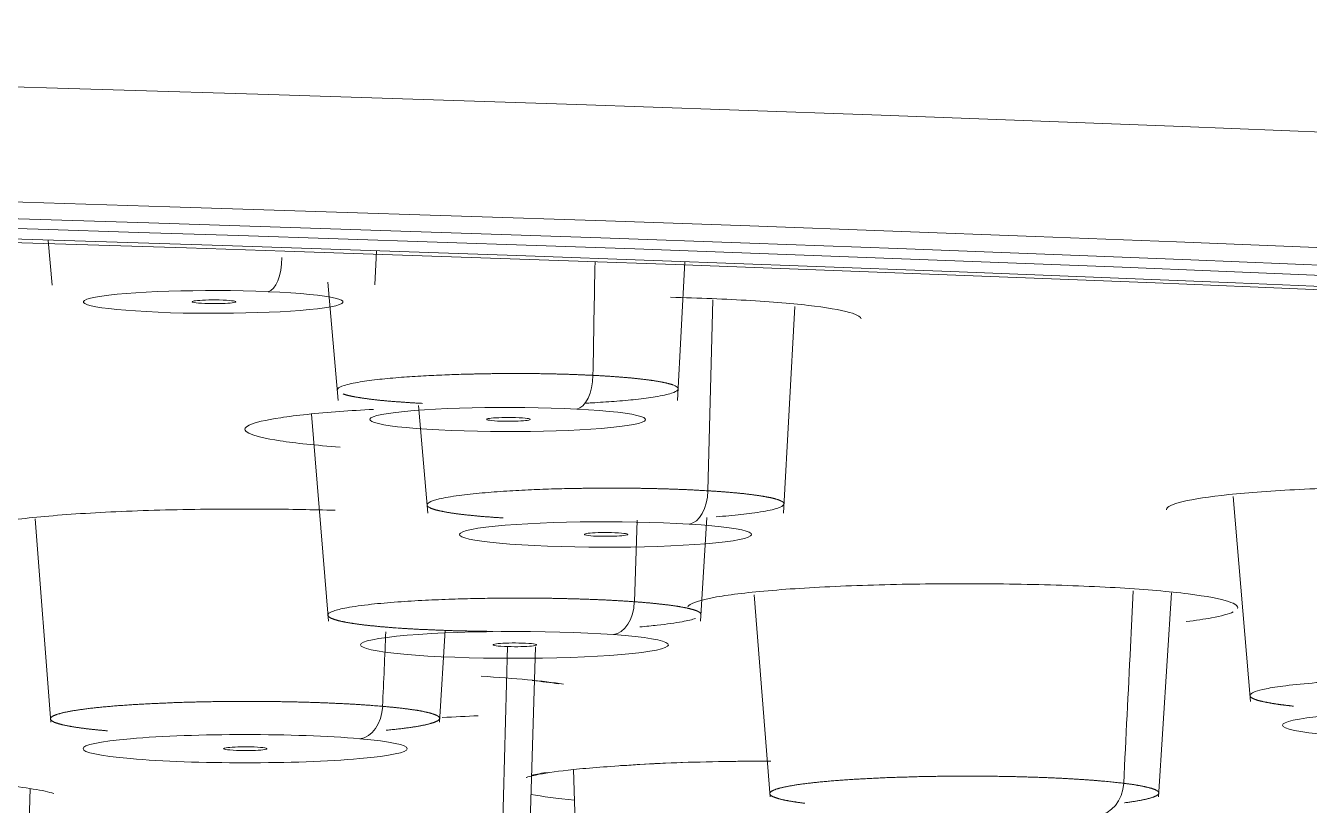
# Model space of a CAD drawing. Extents: x 19821 to 22981, y -91 to 2224.
# Drawn here: x 20730.21 to 20742.06, y 1306.59 to 1313.79 of the extents above; entities that cross this region are included whole.
import ezdxf

# ---------------------------------------------------------------- set-up
doc = ezdxf.new("R2010")
doc.units = 0
doc.header["$LTSCALE"] = 10
doc.header["$MEASUREMENT"] = 0
doc.layers.add('1', color=7, linetype='CONTINUOUS')

msp = doc.modelspace()

# ---------------------------------------------------------------- linework, layer by layer
at = {"layer": '1', "color": 7, "linetype": 'Continuous', "lineweight": 18}
for p, q in [((20730.417, 1311.804), (20730.454, 1311.392)), ((20733.432, 1311.393), (20733.449, 1311.706)), ((20736.226, 1310.327), (20736.294, 1311.606)), ((20732.999, 1311.419), (20733.095, 1310.327)), ((20737.204, 1309.287), (20737.31, 1311.193)), ((20733.836, 1310.281), (20733.921, 1309.287)), ((20732.848, 1310.201), (20733.004, 1308.291)), ((20741.355, 1309.44), (20741.514, 1307.549)), ((20730.298, 1309.234), (20730.441, 1307.359)), ((20736.439, 1308.291), (20736.496, 1309.248)), ((20736.935, 1308.532), (20737.08, 1306.669)), ((20740.666, 1306.669), (20740.785, 1308.55)), ((20734.028, 1307.359), (20734.083, 1308.207)), ((20734.851, 1305.897), (20734.916, 1308.052)), ((20735.266, 1306.92), (20735.322, 1305.077)), ((20730.187, 1304.636), (20730.251, 1306.745))]:
    msp.add_line(p, q, dxfattribs=at)
at = {"layer": '1', "color": 7, "linetype": 'Continuous', "lineweight": 13}
for p, q in [((20736.551, 1311.256), (20736.507, 1309.494)), ((20735.853, 1309.221), (20735.828, 1308.469)), ((20734.657, 1308.057), (20734.602, 1305.979))]:
    msp.add_line(p, q, dxfattribs=at)
for centre, major_axis, start_param, end_param in [((20690.341, 1302.937), (-124.486, 0), 3.139264, 4.704892), ((20732.993, 1307.6), (2.519, 0), 0.523599, 0.971472), ((20732.993, 1307.6), (2.519, 0), 5.147729, 5.29882), ((20737.181, 1306.78), (2.519, 0), 1.621062, 2.198869), ((20737.181, 1306.78), (2.519, 0), 2.592501, 2.721012), ((20737.181, 1306.78), (2.519, 0), 3.556921, 3.854538)]:
    msp.add_ellipse(centre, major_axis=major_axis, ratio=0.087156, start_param=start_param, end_param=end_param, dxfattribs=at)
at = {"layer": '1', "color": 7, "linetype": 'Continuous', "lineweight": 18}
for centre, major_axis, ratio, start_param, end_param in [((20690.341, 1301.967), (-123.486, 0), 0.087156, 3.213209, 4.704892), ((20690.341, 1301.967), (-121.8, 0), 0.087156, 1.570796, 4.70718), ((20690.341, 1301.967), (-120.85, 0), 0.087156, 1.570796, 4.712389), ((20690.341, 1302.016), (119.248, 0), 0.087156, 4.712389, 7.847018), ((20690.341, 1301.967), (119.464, 0), 0.087156, 4.712389, 7.853982), ((20732.448, 1311.63), (-0.012, -0.3), 0.420348, 0.09674, 1.640343), ((20731.942, 1311.237), (-1.2, 0), 0.087156, 4.277543, 7.41598), ((20731.939, 1311.236), (-1.2, 0), 0.087156, 1.136, 4.274339), ((20735.296, 1310.547), (-0.015, -0.3), 0.497685, 0.101022, 1.636178), ((20734.66, 1310.152), (-1.274, 0), 0.087155, 4.189805, 7.329261), ((20734.658, 1310.151), (-1.274, 0), 0.087156, 1.048125, 4.187757), ((20736.335, 1309.485), (-0.018, -0.299), 0.571188, 0.106613, 1.633273), ((20735.562, 1309.09), (-1.348, 0), 0.087156, 4.101567, 7.24265), ((20735.561, 1309.09), (-1.348, 0), 0.087156, 0.960256, 4.100775), ((20735.635, 1308.465), (-0.022, -0.299), 0.640256, 0.113825, 1.63195), ((20734.722, 1308.071), (-1.422, 0), 0.087156, 4.014793, 7.155127), ((20734.72, 1308.071), (-1.422, 0), 0.087155, 0.873322, 4.013412), ((20733.293, 1307.504), (-0.026, -0.299), 0.704397, 0.123159, 1.632697), ((20743.232, 1307.33), (-1.422, 0), 0.087156, 3.840405, 6.980447), ((20732.235, 1307.113), (-1.496, 0), 0.087155, 3.926961, 7.068539), ((20732.235, 1307.113), (-1.496, 0), 0.087156, 0.785426, 3.926889), ((20728.254, 1306.647), (2.294, 0), 0.087156, 0.261799, 0.714902), ((20740.099, 1306.797), (-0.037, -0.298), 0.816019, 0.151419, 1.660957)]:
    msp.add_ellipse(centre, major_axis=major_axis, ratio=ratio, start_param=start_param, end_param=end_param, dxfattribs=at)
at = {"layer": '1', "color": 7, "linetype": 'Continuous', "lineweight": 13}
for points in [[(20735.465, 1311.609), (20735.458, 1311.259), (20735.452, 1310.909), (20735.446, 1310.559)], [(20733.534, 1308.193), (20733.524, 1307.964), (20733.514, 1307.734), (20733.504, 1307.504)]]:
    msp.add_open_spline(points, degree=3, dxfattribs=at)
at = {"layer": '1', "color": 7, "linetype": 'Continuous', "lineweight": 18}
for points in [[(20732.032, 1311.254), (20731.983, 1311.255), (20731.896, 1311.256), (20731.787, 1311.25), (20731.737, 1311.241), (20731.755, 1311.23), (20731.818, 1311.224), (20731.862, 1311.222)], [(20731.862, 1311.222), (20731.911, 1311.221), (20731.998, 1311.22), (20732.108, 1311.226), (20732.158, 1311.235), (20732.14, 1311.246), (20732.076, 1311.252), (20732.032, 1311.254)], [(20736.162, 1311.28), (20736.426, 1311.273), (20736.67, 1311.264), (20736.902, 1311.249)], [(20734.766, 1310.168), (20734.719, 1310.17), (20734.633, 1310.171), (20734.518, 1310.166), (20734.459, 1310.157), (20734.466, 1310.146), (20734.524, 1310.14), (20734.565, 1310.137)], [(20734.565, 1310.137), (20734.613, 1310.136), (20734.698, 1310.134), (20734.813, 1310.139), (20734.872, 1310.148), (20734.865, 1310.16), (20734.808, 1310.165), (20734.766, 1310.168)], [(20735.682, 1309.105), (20735.637, 1309.107), (20735.553, 1309.11), (20735.434, 1309.105), (20735.366, 1309.097), (20735.361, 1309.085), (20735.413, 1309.079), (20735.452, 1309.076)], [(20735.452, 1309.076), (20735.497, 1309.074), (20735.581, 1309.072), (20735.7, 1309.076), (20735.768, 1309.085), (20735.773, 1309.096), (20735.721, 1309.102), (20735.682, 1309.105)], [(20734.854, 1308.085), (20734.811, 1308.087), (20734.73, 1308.09), (20734.607, 1308.087), (20734.531, 1308.079), (20734.515, 1308.068), (20734.561, 1308.061), (20734.596, 1308.058)], [(20734.596, 1308.058), (20734.639, 1308.056), (20734.72, 1308.053), (20734.844, 1308.056), (20734.92, 1308.064), (20734.935, 1308.075), (20734.89, 1308.082), (20734.854, 1308.085)], [(20734.886, 1307.742), (20734.976, 1307.733), (20735.057, 1307.723), (20735.13, 1307.712)], [(20732.378, 1307.125), (20732.338, 1307.128), (20732.261, 1307.132), (20732.135, 1307.129), (20732.051, 1307.122), (20732.024, 1307.111), (20732.063, 1307.104), (20732.095, 1307.101)], [(20732.095, 1307.101), (20732.136, 1307.098), (20732.213, 1307.094), (20732.339, 1307.097), (20732.423, 1307.104), (20732.45, 1307.115), (20732.411, 1307.122), (20732.378, 1307.125)]]:
    msp.add_open_spline(points, degree=3, dxfattribs=at)
for points, knots in [([(20736.902, 1311.249), (20737.141, 1311.235), (20737.528, 1311.2), (20737.857, 1311.139), (20737.919, 1311.097), (20737.921, 1311.08)], [0, 0, 0, 0, 0.367499, 0.734999, 1, 1, 1, 1]), ([(20733.087, 1310.423), (20733.087, 1310.427), (20733.091, 1310.441), (20733.14, 1310.467), (20733.275, 1310.497), (20733.464, 1310.522), (20733.666, 1310.541), (20733.871, 1310.554), (20734.066, 1310.563), (20734.206, 1310.568), (20734.292, 1310.57), (20734.332, 1310.571), (20734.373, 1310.572), (20734.413, 1310.573), (20734.453, 1310.574), (20734.494, 1310.574), (20734.534, 1310.575), (20734.575, 1310.575), (20734.615, 1310.576), (20734.655, 1310.576), (20734.696, 1310.576), (20734.736, 1310.576), (20734.776, 1310.576), (20734.816, 1310.576), (20734.855, 1310.575), (20734.895, 1310.575), (20734.934, 1310.575), (20734.973, 1310.574), (20735.012, 1310.573), (20735.05, 1310.573), (20735.088, 1310.572), (20735.126, 1310.571), (20735.163, 1310.57), (20735.2, 1310.569), (20735.237, 1310.568), (20735.273, 1310.566), (20735.308, 1310.565), (20735.344, 1310.564), (20735.378, 1310.562), (20735.413, 1310.56), (20735.435, 1310.559), (20735.446, 1310.559)], [0, 0, 0, 0, 0.036221, 0.136953, 0.252404, 0.345923, 0.430036, 0.504747, 0.570058, 0.62597, 0.638427, 0.650857, 0.663261, 0.675639, 0.687991, 0.700316, 0.712616, 0.724889, 0.737136, 0.749357, 0.761552, 0.77372, 0.785863, 0.79798, 0.81007, 0.822135, 0.834174, 0.846187, 0.858173, 0.870134, 0.882069, 0.893978, 0.905862, 0.917719, 0.929551, 0.941357, 0.953137, 0.964891, 0.97662, 0.988323, 1, 1, 1, 1]), ([(20735.446, 1310.559), (20735.452, 1310.558), (20735.464, 1310.558), (20735.482, 1310.557), (20735.499, 1310.556), (20735.517, 1310.555), (20735.534, 1310.554), (20735.551, 1310.553), (20735.568, 1310.552), (20735.585, 1310.551), (20735.602, 1310.55), (20735.618, 1310.549), (20735.635, 1310.548), (20735.651, 1310.546), (20735.667, 1310.545), (20735.683, 1310.544), (20735.699, 1310.543), (20735.715, 1310.542), (20735.73, 1310.54), (20735.745, 1310.539), (20735.761, 1310.538), (20735.776, 1310.536), (20735.79, 1310.535), (20735.805, 1310.534), (20735.819, 1310.532), (20735.833, 1310.531), (20735.847, 1310.529), (20735.861, 1310.528), (20735.875, 1310.527), (20735.888, 1310.525), (20735.901, 1310.524), (20735.914, 1310.522), (20735.927, 1310.52), (20735.94, 1310.519), (20735.952, 1310.517), (20735.964, 1310.516), (20735.976, 1310.514), (20735.987, 1310.512), (20735.999, 1310.511), (20736.01, 1310.509), (20736.021, 1310.507), (20736.032, 1310.506), (20736.042, 1310.504), (20736.052, 1310.502), (20736.062, 1310.5), (20736.072, 1310.499), (20736.081, 1310.497), (20736.09, 1310.495), (20736.099, 1310.493), (20736.108, 1310.491), (20736.116, 1310.49), (20736.124, 1310.488), (20736.132, 1310.486), (20736.14, 1310.484), (20736.147, 1310.482), (20736.154, 1310.48), (20736.16, 1310.478), (20736.167, 1310.476), (20736.173, 1310.474), (20736.198, 1310.466), (20736.231, 1310.45), (20736.237, 1310.423), (20736.179, 1310.392), (20736.044, 1310.362), (20735.855, 1310.337), (20735.653, 1310.319), (20735.489, 1310.308), (20735.398, 1310.303), (20735.379, 1310.302)], [0, 0, 0, 0, 0.006126, 0.012258, 0.018398, 0.024544, 0.030698, 0.036858, 0.043026, 0.0492, 0.055382, 0.061571, 0.067766, 0.073969, 0.080179, 0.086396, 0.092619, 0.09885, 0.105088, 0.111333, 0.117585, 0.123844, 0.13011, 0.136383, 0.142664, 0.148951, 0.155245, 0.161547, 0.167855, 0.174171, 0.180493, 0.186823, 0.19316, 0.199504, 0.205855, 0.212213, 0.218578, 0.22495, 0.23133, 0.237716, 0.24411, 0.25051, 0.256918, 0.263333, 0.269755, 0.276184, 0.282621, 0.289064, 0.295515, 0.301972, 0.308437, 0.314909, 0.321388, 0.327875, 0.334368, 0.340869, 0.347377, 0.353892, 0.360414, 0.366943, 0.436941, 0.521318, 0.62007, 0.733191, 0.825008, 0.907581, 0.980891, 1, 1, 1, 1]), ([(20733.873, 1310.3), (20733.867, 1310.301), (20733.855, 1310.301), (20733.838, 1310.302), (20733.82, 1310.303), (20733.803, 1310.304), (20733.785, 1310.305), (20733.768, 1310.306), (20733.751, 1310.307), (20733.734, 1310.308), (20733.718, 1310.309), (20733.701, 1310.311), (20733.685, 1310.312), (20733.668, 1310.313), (20733.652, 1310.314), (20733.636, 1310.315), (20733.62, 1310.316), (20733.605, 1310.318), (20733.589, 1310.319), (20733.574, 1310.32), (20733.559, 1310.321), (20733.544, 1310.323), (20733.529, 1310.324), (20733.514, 1310.326), (20733.5, 1310.327), (20733.486, 1310.328), (20733.472, 1310.33), (20733.458, 1310.331), (20733.445, 1310.333), (20733.431, 1310.334), (20733.418, 1310.336), (20733.405, 1310.337), (20733.392, 1310.339), (20733.38, 1310.34), (20733.367, 1310.342), (20733.355, 1310.344), (20733.343, 1310.345), (20733.332, 1310.347), (20733.32, 1310.348), (20733.309, 1310.35), (20733.298, 1310.352), (20733.288, 1310.354), (20733.277, 1310.355), (20733.267, 1310.357), (20733.257, 1310.359), (20733.247, 1310.361), (20733.238, 1310.362), (20733.229, 1310.364), (20733.22, 1310.366), (20733.211, 1310.368), (20733.203, 1310.37), (20733.195, 1310.371), (20733.187, 1310.373), (20733.18, 1310.375), (20733.172, 1310.377), (20733.165, 1310.379), (20733.159, 1310.381), (20733.152, 1310.383), (20733.146, 1310.385), (20733.142, 1310.386), (20733.14, 1310.387), (20733.14, 1310.387)], [0, 0, 0, 0, 0.01667, 0.03336, 0.05007, 0.0668, 0.08355, 0.100321, 0.117111, 0.133921, 0.150752, 0.167603, 0.184473, 0.201364, 0.218275, 0.235206, 0.252157, 0.269128, 0.286119, 0.30313, 0.320161, 0.337212, 0.354283, 0.371374, 0.388485, 0.405617, 0.422768, 0.439939, 0.45713, 0.474342, 0.491573, 0.508824, 0.526096, 0.543387, 0.560698, 0.578029, 0.59538, 0.612752, 0.630143, 0.647554, 0.664985, 0.682436, 0.699907, 0.717397, 0.734908, 0.752439, 0.76999, 0.78756, 0.805151, 0.822761, 0.840391, 0.858042, 0.875712, 0.893402, 0.911112, 0.928842, 0.946591, 0.964361, 0.98215, 0.99996, 1, 1, 1, 1]), ([(20733.113, 1309.897), (20732.883, 1309.913), (20732.52, 1309.952), (20732.217, 1310.024), (20732.225, 1310.101), (20732.519, 1310.17), (20732.976, 1310.218), (20733.311, 1310.239), (20733.42, 1310.245)], [0, 0, 0, 0, 0.183617, 0.367234, 0.55085, 0.734467, 0.918084, 1, 1, 1, 1]), ([(20740.739, 1309.318), (20740.739, 1309.319), (20740.738, 1309.345), (20740.847, 1309.396), (20741.275, 1309.46), (20741.944, 1309.51), (20742.755, 1309.535), (20743.632, 1309.536), (20744.193, 1309.518), (20744.448, 1309.505), (20744.456, 1309.505)], [0, 0, 0, 0, 0.00633, 0.171084, 0.335838, 0.500592, 0.665346, 0.8301, 0.994854, 1, 1, 1, 1]), ([(20734.617, 1309.243), (20734.611, 1309.243), (20734.6, 1309.244), (20734.583, 1309.245), (20734.566, 1309.246), (20734.549, 1309.247), (20734.532, 1309.248), (20734.516, 1309.249), (20734.499, 1309.251), (20734.483, 1309.252), (20734.467, 1309.253), (20734.451, 1309.254), (20734.435, 1309.256), (20734.42, 1309.257), (20734.404, 1309.258), (20734.389, 1309.26), (20734.374, 1309.261), (20734.359, 1309.262), (20734.344, 1309.264), (20734.329, 1309.265), (20734.315, 1309.267), (20734.301, 1309.268), (20734.287, 1309.27), (20734.273, 1309.271), (20734.259, 1309.273), (20734.246, 1309.274), (20734.233, 1309.276), (20734.22, 1309.277), (20734.207, 1309.279), (20734.195, 1309.281), (20734.182, 1309.282), (20734.17, 1309.284), (20734.158, 1309.286), (20734.147, 1309.287), (20734.135, 1309.289), (20734.124, 1309.291), (20734.113, 1309.293), (20734.103, 1309.294), (20734.092, 1309.296), (20734.082, 1309.298), (20734.072, 1309.3), (20734.063, 1309.302), (20734.054, 1309.304), (20734.045, 1309.306), (20734.036, 1309.307), (20734.027, 1309.309), (20734.019, 1309.311), (20734.011, 1309.313), (20734.004, 1309.315), (20733.996, 1309.317), (20733.989, 1309.319), (20733.982, 1309.321), (20733.976, 1309.323), (20733.97, 1309.325), (20733.964, 1309.327), (20733.959, 1309.329), (20733.953, 1309.331), (20733.948, 1309.333), (20733.944, 1309.336), (20733.926, 1309.344), (20733.907, 1309.361), (20733.927, 1309.388), (20734.018, 1309.42), (20734.187, 1309.449), (20734.409, 1309.473), (20734.638, 1309.491), (20734.865, 1309.503), (20735.077, 1309.511), (20735.227, 1309.514), (20735.319, 1309.516), (20735.363, 1309.516), (20735.406, 1309.517), (20735.449, 1309.517), (20735.493, 1309.518), (20735.536, 1309.518), (20735.579, 1309.518), (20735.622, 1309.518), (20735.664, 1309.518), (20735.707, 1309.518), (20735.749, 1309.518), (20735.791, 1309.517), (20735.833, 1309.517), (20735.874, 1309.516), (20735.915, 1309.516), (20735.956, 1309.515), (20735.996, 1309.514), (20736.036, 1309.513), (20736.075, 1309.512), (20736.114, 1309.511), (20736.153, 1309.51), (20736.191, 1309.508), (20736.228, 1309.507), (20736.265, 1309.506), (20736.301, 1309.504), (20736.337, 1309.503), (20736.372, 1309.501), (20736.407, 1309.499), (20736.441, 1309.497), (20736.474, 1309.495), (20736.496, 1309.494), (20736.507, 1309.494)], [0, 0, 0, 0, 0.004078, 0.008164, 0.012259, 0.016362, 0.020473, 0.024592, 0.02872, 0.032856, 0.037, 0.041152, 0.045313, 0.049482, 0.053659, 0.057845, 0.062039, 0.066241, 0.070451, 0.07467, 0.078897, 0.083132, 0.087375, 0.091627, 0.095887, 0.100155, 0.104432, 0.108716, 0.113009, 0.117311, 0.12162, 0.125938, 0.130264, 0.134598, 0.138941, 0.143292, 0.147651, 0.152018, 0.156393, 0.160777, 0.165169, 0.16957, 0.173978, 0.178395, 0.18282, 0.187253, 0.191695, 0.196145, 0.200603, 0.205069, 0.209543, 0.214026, 0.218517, 0.223016, 0.227523, 0.232039, 0.236563, 0.241095, 0.245635, 0.250184, 0.297654, 0.355114, 0.422544, 0.499915, 0.562606, 0.61894, 0.668919, 0.712542, 0.749809, 0.758306, 0.766775, 0.775216, 0.783628, 0.792011, 0.800366, 0.808692, 0.81699, 0.82526, 0.833501, 0.841713, 0.849897, 0.858053, 0.86618, 0.874278, 0.882349, 0.890391, 0.898404, 0.906389, 0.914346, 0.922274, 0.930174, 0.938046, 0.945889, 0.953704, 0.961491, 0.969249, 0.976979, 0.984681, 0.992355, 1, 1, 1, 1]), ([(20736.507, 1309.494), (20736.513, 1309.493), (20736.524, 1309.492), (20736.541, 1309.491), (20736.558, 1309.49), (20736.575, 1309.489), (20736.592, 1309.488), (20736.608, 1309.487), (20736.625, 1309.486), (20736.641, 1309.484), (20736.657, 1309.483), (20736.673, 1309.482), (20736.689, 1309.481), (20736.704, 1309.479), (20736.72, 1309.478), (20736.735, 1309.477), (20736.75, 1309.475), (20736.765, 1309.474), (20736.78, 1309.472), (20736.795, 1309.471), (20736.809, 1309.469), (20736.823, 1309.468), (20736.837, 1309.467), (20736.851, 1309.465), (20736.865, 1309.463), (20736.878, 1309.462), (20736.891, 1309.46), (20736.904, 1309.459), (20736.917, 1309.457), (20736.93, 1309.455), (20736.942, 1309.454), (20736.954, 1309.452), (20736.966, 1309.45), (20736.977, 1309.449), (20736.989, 1309.447), (20737, 1309.445), (20737.011, 1309.443), (20737.021, 1309.442), (20737.032, 1309.44), (20737.042, 1309.438), (20737.051, 1309.436), (20737.061, 1309.434), (20737.07, 1309.432), (20737.079, 1309.431), (20737.088, 1309.429), (20737.097, 1309.427), (20737.105, 1309.425), (20737.113, 1309.423), (20737.12, 1309.421), (20737.128, 1309.419), (20737.135, 1309.417), (20737.141, 1309.415), (20737.148, 1309.413), (20737.154, 1309.411), (20737.16, 1309.409), (20737.165, 1309.407), (20737.17, 1309.405), (20737.175, 1309.403), (20737.18, 1309.401), (20737.197, 1309.392), (20737.216, 1309.375), (20737.197, 1309.348), (20737.106, 1309.317), (20736.936, 1309.287), (20736.744, 1309.266), (20736.623, 1309.256), (20736.582, 1309.253)], [0, 0, 0, 0, 0.006893, 0.013799, 0.020719, 0.027653, 0.0346, 0.04156, 0.048534, 0.055521, 0.062522, 0.069536, 0.076564, 0.083605, 0.09066, 0.097728, 0.10481, 0.111905, 0.119014, 0.126136, 0.133272, 0.140421, 0.147584, 0.15476, 0.16195, 0.169153, 0.17637, 0.183601, 0.190845, 0.198102, 0.205373, 0.212657, 0.219955, 0.227267, 0.234592, 0.241931, 0.249283, 0.256649, 0.264028, 0.271421, 0.278827, 0.286247, 0.293681, 0.301128, 0.308589, 0.316063, 0.323551, 0.331052, 0.338567, 0.346096, 0.353638, 0.361194, 0.368763, 0.376346, 0.383943, 0.391553, 0.399177, 0.406814, 0.414465, 0.42213, 0.502394, 0.599382, 0.713084, 0.843491, 0.949332, 1, 1, 1, 1]), ([(20729.686, 1309.093), (20729.674, 1309.117), (20729.738, 1309.166), (20730.098, 1309.233), (20730.733, 1309.289), (20731.539, 1309.322), (20732.356, 1309.328), (20732.863, 1309.319), (20733.066, 1309.313)], [0, 0, 0, 0, 0.159476, 0.337329, 0.515183, 0.693036, 0.87089, 1, 1, 1, 1]), ([(20736.321, 1308.422), (20736.323, 1308.426), (20736.344, 1308.456), (20736.519, 1308.511), (20737.024, 1308.574), (20737.76, 1308.619), (20738.619, 1308.639), (20739.52, 1308.633), (20740.344, 1308.6), (20740.761, 1308.564), (20740.938, 1308.542)], [0, 0, 0, 0, 0.022508, 0.16215, 0.301791, 0.441433, 0.581075, 0.720717, 0.860358, 1, 1, 1, 1]), ([(20733.615, 1308.229), (20733.61, 1308.229), (20733.6, 1308.23), (20733.585, 1308.231), (20733.571, 1308.232), (20733.556, 1308.233), (20733.542, 1308.235), (20733.528, 1308.236), (20733.514, 1308.237), (20733.5, 1308.238), (20733.486, 1308.239), (20733.472, 1308.241), (20733.459, 1308.242), (20733.445, 1308.243), (20733.432, 1308.245), (20733.419, 1308.246), (20733.406, 1308.247), (20733.393, 1308.248), (20733.381, 1308.25), (20733.368, 1308.251), (20733.356, 1308.253), (20733.344, 1308.254), (20733.332, 1308.255), (20733.32, 1308.257), (20733.309, 1308.258), (20733.297, 1308.26), (20733.286, 1308.261), (20733.275, 1308.263), (20733.264, 1308.264), (20733.253, 1308.266), (20733.243, 1308.267), (20733.232, 1308.269), (20733.222, 1308.27), (20733.212, 1308.272), (20733.202, 1308.274), (20733.193, 1308.275), (20733.184, 1308.277), (20733.174, 1308.278), (20733.166, 1308.28), (20733.157, 1308.282), (20733.148, 1308.283), (20733.14, 1308.285), (20733.132, 1308.287), (20733.124, 1308.288), (20733.116, 1308.29), (20733.109, 1308.292), (20733.102, 1308.294), (20733.095, 1308.295), (20733.088, 1308.297), (20733.082, 1308.299), (20733.075, 1308.301), (20733.069, 1308.303), (20733.063, 1308.304), (20733.058, 1308.306), (20733.053, 1308.308), (20733.047, 1308.31), (20733.043, 1308.312), (20733.038, 1308.313), (20733.034, 1308.315), (20733.03, 1308.317), (20733.026, 1308.319), (20733.022, 1308.321), (20733.019, 1308.323), (20733.016, 1308.325), (20733.013, 1308.327), (20733.011, 1308.329), (20733.008, 1308.33), (20732.999, 1308.339), (20732.996, 1308.357), (20733.044, 1308.385), (20733.17, 1308.416), (20733.375, 1308.445), (20733.63, 1308.467), (20733.885, 1308.483), (20734.133, 1308.493), (20734.36, 1308.499), (20734.52, 1308.502), (20734.617, 1308.503), (20734.663, 1308.503), (20734.708, 1308.503), (20734.754, 1308.503), (20734.799, 1308.503), (20734.844, 1308.503), (20734.889, 1308.503), (20734.934, 1308.502), (20734.978, 1308.502), (20735.022, 1308.501), (20735.066, 1308.501), (20735.109, 1308.5), (20735.152, 1308.499), (20735.194, 1308.498), (20735.236, 1308.497), (20735.278, 1308.496), (20735.319, 1308.495), (20735.359, 1308.493), (20735.399, 1308.492), (20735.438, 1308.491), (20735.477, 1308.489), (20735.515, 1308.487), (20735.553, 1308.486), (20735.589, 1308.484), (20735.626, 1308.482), (20735.661, 1308.48), (20735.696, 1308.478), (20735.73, 1308.476), (20735.763, 1308.474), (20735.796, 1308.472), (20735.817, 1308.47), (20735.828, 1308.469)], [0, 0, 0, 0, 0.003593, 0.007192, 0.010798, 0.014409, 0.018027, 0.021651, 0.02528, 0.028916, 0.032558, 0.036206, 0.03986, 0.04352, 0.047186, 0.050858, 0.054537, 0.058221, 0.061912, 0.065608, 0.069311, 0.07302, 0.076735, 0.080455, 0.084182, 0.087915, 0.091655, 0.0954, 0.099151, 0.102908, 0.106672, 0.110441, 0.114217, 0.117999, 0.121786, 0.12558, 0.12938, 0.133186, 0.136998, 0.140816, 0.14464, 0.14847, 0.152306, 0.156149, 0.159997, 0.163852, 0.167712, 0.171579, 0.175451, 0.17933, 0.183215, 0.187106, 0.191002, 0.194905, 0.198814, 0.20273, 0.206651, 0.210578, 0.214511, 0.21845, 0.222396, 0.226347, 0.230305, 0.234268, 0.238238, 0.242214, 0.246195, 0.250183, 0.297846, 0.35537, 0.422737, 0.499923, 0.562726, 0.619119, 0.669101, 0.712669, 0.749821, 0.758333, 0.766816, 0.775269, 0.783692, 0.792086, 0.80045, 0.808785, 0.817091, 0.825367, 0.833614, 0.841831, 0.850019, 0.858177, 0.866306, 0.874405, 0.882475, 0.890516, 0.898527, 0.906509, 0.914461, 0.922384, 0.930278, 0.938142, 0.945977, 0.953783, 0.961559, 0.969306, 0.977023, 0.984712, 0.99237, 1, 1, 1, 1]), ([(20735.828, 1308.469), (20735.833, 1308.469), (20735.843, 1308.468), (20735.857, 1308.467), (20735.872, 1308.466), (20735.886, 1308.465), (20735.9, 1308.464), (20735.915, 1308.462), (20735.929, 1308.461), (20735.943, 1308.46), (20735.956, 1308.459), (20735.97, 1308.458), (20735.983, 1308.456), (20735.997, 1308.455), (20736.01, 1308.454), (20736.023, 1308.452), (20736.036, 1308.451), (20736.049, 1308.45), (20736.061, 1308.448), (20736.074, 1308.447), (20736.086, 1308.446), (20736.098, 1308.444), (20736.11, 1308.443), (20736.122, 1308.441), (20736.133, 1308.44), (20736.145, 1308.439), (20736.156, 1308.437), (20736.167, 1308.436), (20736.178, 1308.434), (20736.189, 1308.433), (20736.199, 1308.431), (20736.21, 1308.429), (20736.22, 1308.428), (20736.23, 1308.426), (20736.239, 1308.425), (20736.249, 1308.423), (20736.258, 1308.421), (20736.267, 1308.42), (20736.276, 1308.418), (20736.285, 1308.417), (20736.294, 1308.415), (20736.302, 1308.413), (20736.31, 1308.412), (20736.318, 1308.41), (20736.326, 1308.408), (20736.333, 1308.406), (20736.34, 1308.405), (20736.347, 1308.403), (20736.354, 1308.401), (20736.361, 1308.399), (20736.367, 1308.398), (20736.373, 1308.396), (20736.379, 1308.394), (20736.384, 1308.392), (20736.39, 1308.39), (20736.395, 1308.388), (20736.4, 1308.387), (20736.404, 1308.385), (20736.409, 1308.383), (20736.413, 1308.381), (20736.417, 1308.379), (20736.42, 1308.377), (20736.423, 1308.375), (20736.427, 1308.374), (20736.429, 1308.372), (20736.432, 1308.37), (20736.434, 1308.368), (20736.44, 1308.362), (20736.443, 1308.356), (20736.443, 1308.352)], [0, 0, 0, 0, 0.012819, 0.02566, 0.038525, 0.051413, 0.064324, 0.077258, 0.090215, 0.103194, 0.116197, 0.129223, 0.142272, 0.155344, 0.168439, 0.181558, 0.194699, 0.207863, 0.22105, 0.234261, 0.247494, 0.26075, 0.27403, 0.287332, 0.300658, 0.314007, 0.327379, 0.340773, 0.354191, 0.367632, 0.381096, 0.394583, 0.408094, 0.421627, 0.435183, 0.448763, 0.462365, 0.475991, 0.48964, 0.503312, 0.517007, 0.530725, 0.544466, 0.55823, 0.572018, 0.585828, 0.599662, 0.613519, 0.627398, 0.641301, 0.655228, 0.669177, 0.683149, 0.697145, 0.711163, 0.725205, 0.73927, 0.753358, 0.767469, 0.781604, 0.795761, 0.809942, 0.824146, 0.838373, 0.852623, 0.866896, 0.881193, 0.895512, 1, 1, 1, 1]), ([(20740.938, 1308.542), (20741.115, 1308.52), (20741.342, 1308.476), (20741.405, 1308.428), (20741.394, 1308.406)], [0, 0, 0, 0, 0.537988, 1, 1, 1, 1]), ([(20741.356, 1308.375), (20741.316, 1308.356), (20741.199, 1308.325), (20741.011, 1308.297), (20740.922, 1308.286)], [0, 0, 0, 0, 0.588493, 1, 1, 1, 1]), ([(20734.521, 1308.196), (20734.517, 1308.196), (20734.498, 1308.196), (20734.465, 1308.196), (20734.421, 1308.197), (20734.378, 1308.197), (20734.335, 1308.198), (20734.292, 1308.199), (20734.249, 1308.2), (20734.207, 1308.201), (20734.166, 1308.202), (20734.125, 1308.203), (20734.085, 1308.205), (20734.045, 1308.206), (20734.005, 1308.208), (20733.966, 1308.209), (20733.928, 1308.211), (20733.891, 1308.213), (20733.854, 1308.214), (20733.818, 1308.216), (20733.782, 1308.218), (20733.747, 1308.22), (20733.713, 1308.222), (20733.679, 1308.224), (20733.647, 1308.227), (20733.625, 1308.228), (20733.615, 1308.229)], [0, 0, 0, 0, 0.011236, 0.055848, 0.100312, 0.144629, 0.188799, 0.232821, 0.276696, 0.320424, 0.364004, 0.407437, 0.450722, 0.49386, 0.53685, 0.579693, 0.622388, 0.664936, 0.707335, 0.749588, 0.791692, 0.833649, 0.875459, 0.91712, 0.958634, 1, 1, 1, 1]), ([(20736.392, 1308.315), (20736.363, 1308.305), (20736.273, 1308.283), (20736.087, 1308.256), (20735.936, 1308.242), (20735.879, 1308.237)], [0, 0, 0, 0, 0.359009, 0.771303, 1, 1, 1, 1]), ([(20741.912, 1307.506), (20741.908, 1307.506), (20741.9, 1307.507), (20741.888, 1307.508), (20741.876, 1307.51), (20741.864, 1307.511), (20741.852, 1307.512), (20741.84, 1307.514), (20741.829, 1307.515), (20741.818, 1307.517), (20741.806, 1307.518), (20741.795, 1307.519), (20741.785, 1307.521), (20741.774, 1307.522), (20741.764, 1307.524), (20741.753, 1307.525), (20741.743, 1307.527), (20741.733, 1307.528), (20741.724, 1307.53), (20741.714, 1307.531), (20741.705, 1307.533), (20741.695, 1307.535), (20741.687, 1307.536), (20741.678, 1307.538), (20741.669, 1307.539), (20741.661, 1307.541), (20741.653, 1307.543), (20741.645, 1307.544), (20741.637, 1307.546), (20741.629, 1307.547), (20741.622, 1307.549), (20741.615, 1307.551), (20741.608, 1307.553), (20741.601, 1307.554), (20741.595, 1307.556), (20741.589, 1307.558), (20741.583, 1307.559), (20741.577, 1307.561), (20741.571, 1307.563), (20741.566, 1307.565), (20741.561, 1307.566), (20741.556, 1307.568), (20741.551, 1307.57), (20741.547, 1307.572), (20741.543, 1307.574), (20741.539, 1307.575), (20741.535, 1307.577), (20741.532, 1307.579), (20741.528, 1307.581), (20741.525, 1307.583), (20741.523, 1307.585), (20741.52, 1307.586), (20741.518, 1307.588), (20741.516, 1307.59), (20741.514, 1307.592), (20741.513, 1307.594), (20741.512, 1307.596), (20741.511, 1307.598), (20741.51, 1307.6), (20741.51, 1307.602), (20741.51, 1307.603), (20741.51, 1307.605), (20741.51, 1307.607), (20741.511, 1307.609), (20741.512, 1307.611), (20741.513, 1307.613), (20741.515, 1307.615), (20741.523, 1307.624), (20741.555, 1307.641), (20741.655, 1307.668), (20741.838, 1307.696), (20742.096, 1307.722), (20742.39, 1307.74), (20742.671, 1307.752), (20742.934, 1307.758), (20743.169, 1307.761), (20743.33, 1307.761), (20743.427, 1307.76), (20743.473, 1307.76), (20743.518, 1307.759), (20743.562, 1307.759), (20743.607, 1307.758), (20743.651, 1307.757), (20743.694, 1307.756), (20743.737, 1307.755), (20743.78, 1307.754), (20743.822, 1307.753), (20743.864, 1307.752), (20743.905, 1307.75), (20743.945, 1307.749), (20743.985, 1307.747), (20744.024, 1307.745), (20744.062, 1307.744), (20744.1, 1307.742), (20744.137, 1307.74), (20744.174, 1307.738), (20744.209, 1307.736), (20744.244, 1307.734), (20744.278, 1307.732), (20744.312, 1307.729), (20744.344, 1307.727), (20744.376, 1307.725), (20744.407, 1307.722), (20744.438, 1307.72), (20744.467, 1307.717), (20744.496, 1307.714), (20744.523, 1307.712), (20744.541, 1307.71), (20744.55, 1307.709)], [0, 0, 0, 0, 0.003593, 0.007193, 0.010798, 0.014409, 0.018027, 0.021651, 0.02528, 0.028916, 0.032558, 0.036206, 0.03986, 0.04352, 0.047186, 0.050858, 0.054537, 0.058221, 0.061912, 0.065608, 0.069311, 0.07302, 0.076735, 0.080455, 0.084182, 0.087915, 0.091655, 0.0954, 0.099151, 0.102908, 0.106672, 0.110441, 0.114217, 0.117999, 0.121786, 0.12558, 0.12938, 0.133186, 0.136998, 0.140816, 0.14464, 0.14847, 0.152306, 0.156149, 0.159997, 0.163852, 0.167712, 0.171579, 0.175451, 0.17933, 0.183215, 0.187106, 0.191002, 0.194905, 0.198814, 0.20273, 0.206651, 0.210578, 0.214511, 0.21845, 0.222396, 0.226347, 0.230305, 0.234268, 0.238238, 0.242214, 0.246195, 0.250183, 0.297846, 0.35537, 0.422737, 0.499923, 0.562726, 0.619119, 0.669101, 0.712669, 0.749821, 0.758333, 0.766816, 0.775269, 0.783692, 0.792086, 0.80045, 0.808785, 0.817091, 0.825367, 0.833614, 0.841831, 0.850019, 0.858177, 0.866306, 0.874405, 0.882475, 0.890516, 0.898527, 0.906509, 0.914461, 0.922384, 0.930278, 0.938142, 0.945977, 0.953783, 0.961559, 0.969306, 0.977023, 0.984712, 0.99237, 1, 1, 1, 1]), ([(20730.965, 1307.277), (20730.96, 1307.278), (20730.95, 1307.279), (20730.935, 1307.28), (20730.92, 1307.282), (20730.905, 1307.283), (20730.89, 1307.284), (20730.876, 1307.286), (20730.861, 1307.287), (20730.847, 1307.289), (20730.832, 1307.29), (20730.818, 1307.292), (20730.804, 1307.293), (20730.79, 1307.295), (20730.776, 1307.297), (20730.763, 1307.298), (20730.749, 1307.3), (20730.736, 1307.302), (20730.723, 1307.304), (20730.71, 1307.305), (20730.697, 1307.307), (20730.685, 1307.309), (20730.672, 1307.311), (20730.66, 1307.313), (20730.648, 1307.315), (20730.636, 1307.317), (20730.625, 1307.319), (20730.614, 1307.321), (20730.603, 1307.323), (20730.592, 1307.325), (20730.582, 1307.327), (20730.572, 1307.329), (20730.562, 1307.331), (20730.552, 1307.333), (20730.543, 1307.336), (20730.534, 1307.338), (20730.526, 1307.34), (20730.518, 1307.342), (20730.51, 1307.345), (20730.502, 1307.347), (20730.495, 1307.349), (20730.489, 1307.352), (20730.482, 1307.354), (20730.476, 1307.356), (20730.471, 1307.359), (20730.466, 1307.361), (20730.461, 1307.364), (20730.457, 1307.366), (20730.453, 1307.369), (20730.449, 1307.372), (20730.446, 1307.374), (20730.444, 1307.377), (20730.442, 1307.379), (20730.441, 1307.382), (20730.44, 1307.385), (20730.439, 1307.387), (20730.439, 1307.39), (20730.44, 1307.393), (20730.441, 1307.395), (20730.442, 1307.398), (20730.445, 1307.401), (20730.447, 1307.404), (20730.451, 1307.406), (20730.454, 1307.409), (20730.459, 1307.412), (20730.464, 1307.415), (20730.469, 1307.418), (20730.476, 1307.42), (20730.482, 1307.423), (20730.49, 1307.426), (20730.498, 1307.429), (20730.507, 1307.432), (20730.516, 1307.435), (20730.526, 1307.437), (20730.536, 1307.44), (20730.548, 1307.443), (20730.559, 1307.446), (20730.572, 1307.449), (20730.585, 1307.451), (20730.599, 1307.454), (20730.614, 1307.457), (20730.629, 1307.46), (20730.645, 1307.463), (20730.661, 1307.465), (20730.679, 1307.468), (20730.696, 1307.471), (20730.715, 1307.473), (20730.734, 1307.476), (20730.754, 1307.479), (20730.775, 1307.481), (20730.796, 1307.484), (20730.818, 1307.487), (20730.841, 1307.489), (20730.865, 1307.492), (20730.889, 1307.494), (20730.913, 1307.497), (20730.939, 1307.499), (20730.973, 1307.502), (20731.015, 1307.506), (20731.067, 1307.51), (20731.12, 1307.514), (20731.175, 1307.518), (20731.23, 1307.521), (20731.287, 1307.524), (20731.344, 1307.527), (20731.402, 1307.53), (20731.46, 1307.533), (20731.519, 1307.535), (20731.578, 1307.538), (20731.638, 1307.54), (20731.698, 1307.542), (20731.758, 1307.543), (20731.817, 1307.545), (20731.877, 1307.546), (20731.937, 1307.547), (20731.996, 1307.548), (20732.055, 1307.548), (20732.114, 1307.549), (20732.172, 1307.549), (20732.23, 1307.549), (20732.287, 1307.549), (20732.343, 1307.549), (20732.399, 1307.549), (20732.454, 1307.548), (20732.508, 1307.548), (20732.562, 1307.547), (20732.614, 1307.546), (20732.666, 1307.545), (20732.716, 1307.544), (20732.766, 1307.543), (20732.815, 1307.541), (20732.862, 1307.54), (20732.909, 1307.538), (20732.954, 1307.537), (20732.999, 1307.535), (20733.042, 1307.533), (20733.084, 1307.531), (20733.125, 1307.529), (20733.165, 1307.527), (20733.204, 1307.525), (20733.242, 1307.523), (20733.279, 1307.521), (20733.314, 1307.518), (20733.349, 1307.516), (20733.382, 1307.514), (20733.414, 1307.511), (20733.445, 1307.509), (20733.475, 1307.506), (20733.495, 1307.505), (20733.504, 1307.504)], [0, 0, 0, 0, 0.003797, 0.007624, 0.011481, 0.015367, 0.019284, 0.023229, 0.027205, 0.03121, 0.035245, 0.03931, 0.043405, 0.047529, 0.051683, 0.055867, 0.06008, 0.064323, 0.068596, 0.072899, 0.077231, 0.081593, 0.085985, 0.090406, 0.094857, 0.099338, 0.103849, 0.108389, 0.112959, 0.117559, 0.122188, 0.126847, 0.131536, 0.136255, 0.141003, 0.145781, 0.150589, 0.155426, 0.160293, 0.16519, 0.170117, 0.175073, 0.180059, 0.185075, 0.19012, 0.195195, 0.2003, 0.205434, 0.210598, 0.215792, 0.221016, 0.226269, 0.231552, 0.236865, 0.242207, 0.247579, 0.252981, 0.258412, 0.263873, 0.269364, 0.274885, 0.280435, 0.286015, 0.291624, 0.297264, 0.302932, 0.308631, 0.314359, 0.320117, 0.325905, 0.331722, 0.337569, 0.343446, 0.349352, 0.355288, 0.361254, 0.367249, 0.373274, 0.379329, 0.385413, 0.391528, 0.397671, 0.403845, 0.410048, 0.41628, 0.422543, 0.428835, 0.435156, 0.441508, 0.447889, 0.454299, 0.46074, 0.46721, 0.473709, 0.480239, 0.486797, 0.493386, 0.500004, 0.512433, 0.524758, 0.536977, 0.549091, 0.561099, 0.573003, 0.584802, 0.596495, 0.608084, 0.619567, 0.630945, 0.642218, 0.653387, 0.66445, 0.675408, 0.686261, 0.697009, 0.707652, 0.71819, 0.728623, 0.738951, 0.749174, 0.759293, 0.769306, 0.779214, 0.789017, 0.798715, 0.808309, 0.817797, 0.82718, 0.836459, 0.845632, 0.854701, 0.863665, 0.872524, 0.881277, 0.889926, 0.898471, 0.90691, 0.915244, 0.923474, 0.931598, 0.939618, 0.947533, 0.955342, 0.963048, 0.970648, 0.978143, 0.985534, 0.992819, 1, 1, 1, 1]), ([(20733.504, 1307.504), (20733.509, 1307.504), (20733.52, 1307.503), (20733.535, 1307.501), (20733.549, 1307.5), (20733.564, 1307.498), (20733.579, 1307.497), (20733.594, 1307.496), (20733.608, 1307.494), (20733.623, 1307.493), (20733.637, 1307.491), (20733.651, 1307.489), (20733.665, 1307.488), (20733.679, 1307.486), (20733.693, 1307.485), (20733.707, 1307.483), (20733.72, 1307.481), (20733.734, 1307.48), (20733.747, 1307.478), (20733.76, 1307.476), (20733.773, 1307.474), (20733.785, 1307.472), (20733.797, 1307.47), (20733.81, 1307.469), (20733.822, 1307.467), (20733.833, 1307.465), (20733.845, 1307.463), (20733.856, 1307.461), (20733.867, 1307.459), (20733.877, 1307.457), (20733.888, 1307.454), (20733.898, 1307.452), (20733.908, 1307.45), (20733.917, 1307.448), (20733.926, 1307.446), (20733.935, 1307.444), (20733.944, 1307.441), (20733.952, 1307.439), (20733.96, 1307.437), (20733.967, 1307.434), (20733.974, 1307.432), (20733.981, 1307.43), (20733.987, 1307.427), (20733.993, 1307.425), (20733.999, 1307.422), (20734.004, 1307.42), (20734.009, 1307.417), (20734.013, 1307.415), (20734.017, 1307.412), (20734.02, 1307.41), (20734.023, 1307.407), (20734.025, 1307.405), (20734.027, 1307.402), (20734.029, 1307.399), (20734.03, 1307.397), (20734.03, 1307.394), (20734.03, 1307.391), (20734.03, 1307.389), (20734.029, 1307.386), (20734.027, 1307.383), (20734.025, 1307.38), (20734.022, 1307.378), (20734.019, 1307.375), (20734.015, 1307.372), (20734.011, 1307.369), (20734.006, 1307.367), (20734, 1307.364), (20733.994, 1307.361), (20733.987, 1307.358), (20733.979, 1307.355), (20733.971, 1307.353), (20733.963, 1307.35), (20733.953, 1307.347), (20733.943, 1307.344), (20733.933, 1307.341), (20733.922, 1307.338), (20733.91, 1307.336), (20733.897, 1307.333), (20733.884, 1307.33), (20733.87, 1307.327), (20733.856, 1307.324), (20733.84, 1307.322), (20733.825, 1307.319), (20733.808, 1307.316), (20733.791, 1307.313), (20733.773, 1307.311), (20733.754, 1307.308), (20733.735, 1307.305), (20733.715, 1307.303), (20733.694, 1307.3), (20733.673, 1307.297), (20733.651, 1307.295), (20733.628, 1307.292), (20733.605, 1307.29), (20733.581, 1307.287), (20733.558, 1307.285), (20733.543, 1307.284), (20733.536, 1307.283)], [0, 0, 0, 0, 0.007731, 0.015522, 0.023374, 0.031285, 0.039257, 0.047289, 0.055381, 0.063533, 0.071745, 0.080017, 0.08835, 0.096743, 0.105195, 0.113708, 0.122281, 0.130914, 0.139608, 0.148361, 0.157175, 0.166049, 0.174983, 0.183977, 0.193031, 0.202145, 0.21132, 0.220554, 0.229849, 0.239204, 0.248619, 0.258095, 0.26763, 0.277226, 0.286882, 0.296598, 0.306374, 0.31621, 0.326107, 0.336063, 0.34608, 0.356157, 0.366294, 0.376492, 0.386749, 0.397067, 0.407445, 0.417883, 0.428382, 0.43894, 0.449559, 0.460238, 0.470977, 0.481776, 0.492636, 0.503555, 0.514535, 0.525575, 0.536676, 0.547836, 0.559057, 0.570338, 0.581679, 0.59308, 0.604542, 0.616064, 0.627646, 0.639288, 0.650991, 0.662754, 0.674577, 0.68646, 0.698403, 0.710407, 0.722471, 0.734595, 0.74678, 0.759024, 0.771329, 0.783694, 0.79612, 0.808606, 0.821152, 0.833758, 0.846424, 0.859151, 0.871938, 0.884785, 0.897693, 0.910661, 0.923689, 0.936778, 0.949926, 0.963135, 0.976405, 0.989734, 1, 1, 1, 1]), ([(20734.83, 1306.847), (20734.83, 1306.847), (20734.847, 1306.854), (20734.96, 1306.882), (20735.257, 1306.924), (20735.59, 1306.949), (20735.798, 1306.961)], [0, 0, 0, 0, 0.091802, 0.293896, 0.624801, 1, 1, 1, 1]), ([(20735.798, 1306.961), (20735.824, 1306.963), (20736.074, 1306.982), (20736.539, 1306.994), (20736.965, 1306.998), (20737.088, 1306.998)], [0, 0, 0, 0, 0.078353, 0.733368, 1, 1, 1, 1]), ([(20737.402, 1306.609), (20737.398, 1306.609), (20737.39, 1306.61), (20737.378, 1306.612), (20737.366, 1306.614), (20737.354, 1306.615), (20737.342, 1306.617), (20737.331, 1306.618), (20737.319, 1306.62), (20737.308, 1306.622), (20737.297, 1306.624), (20737.286, 1306.625), (20737.276, 1306.627), (20737.265, 1306.629), (20737.255, 1306.631), (20737.245, 1306.633), (20737.235, 1306.634), (20737.225, 1306.636), (20737.216, 1306.638), (20737.207, 1306.64), (20737.198, 1306.642), (20737.189, 1306.644), (20737.181, 1306.646), (20737.172, 1306.648), (20737.164, 1306.65), (20737.157, 1306.652), (20737.15, 1306.655), (20737.143, 1306.657), (20737.136, 1306.659), (20737.129, 1306.661), (20737.123, 1306.663), (20737.118, 1306.666), (20737.112, 1306.668), (20737.107, 1306.67), (20737.103, 1306.672), (20737.098, 1306.675), (20737.094, 1306.677), (20737.091, 1306.679), (20737.088, 1306.682), (20737.085, 1306.684), (20737.083, 1306.687), (20737.081, 1306.689), (20737.079, 1306.692), (20737.078, 1306.694), (20737.078, 1306.697), (20737.077, 1306.699), (20737.078, 1306.702), (20737.078, 1306.704), (20737.08, 1306.707), (20737.081, 1306.709), (20737.084, 1306.712), (20737.086, 1306.714), (20737.09, 1306.717), (20737.093, 1306.72), (20737.098, 1306.722), (20737.102, 1306.725), (20737.108, 1306.728), (20737.113, 1306.73), (20737.12, 1306.733), (20737.127, 1306.736), (20737.134, 1306.738), (20737.142, 1306.741), (20737.151, 1306.744), (20737.16, 1306.746), (20737.17, 1306.749), (20737.181, 1306.752), (20737.192, 1306.754), (20737.203, 1306.757), (20737.215, 1306.76), (20737.228, 1306.762), (20737.242, 1306.765), (20737.256, 1306.768), (20737.271, 1306.77), (20737.286, 1306.773), (20737.302, 1306.776), (20737.318, 1306.778), (20737.336, 1306.781), (20737.353, 1306.783), (20737.372, 1306.786), (20737.391, 1306.788), (20737.411, 1306.791), (20737.431, 1306.794), (20737.452, 1306.796), (20737.474, 1306.798), (20737.496, 1306.801), (20737.519, 1306.803), (20737.543, 1306.806), (20737.567, 1306.808), (20737.592, 1306.81), (20737.617, 1306.813), (20737.643, 1306.815), (20737.67, 1306.817), (20737.697, 1306.819), (20737.725, 1306.821), (20737.754, 1306.823), (20737.783, 1306.825), (20737.813, 1306.827), (20737.852, 1306.83), (20737.901, 1306.833), (20737.96, 1306.836), (20738.02, 1306.839), (20738.081, 1306.842), (20738.142, 1306.845), (20738.204, 1306.847), (20738.266, 1306.849), (20738.329, 1306.851), (20738.391, 1306.853), (20738.454, 1306.855), (20738.517, 1306.856), (20738.579, 1306.857), (20738.642, 1306.858), (20738.704, 1306.859), (20738.765, 1306.859), (20738.827, 1306.859), (20738.887, 1306.86), (20738.947, 1306.86), (20739.007, 1306.859), (20739.065, 1306.859), (20739.123, 1306.858), (20739.18, 1306.858), (20739.236, 1306.857), (20739.291, 1306.856), (20739.345, 1306.855), (20739.399, 1306.853), (20739.451, 1306.852), (20739.502, 1306.85), (20739.551, 1306.849), (20739.6, 1306.847), (20739.648, 1306.845), (20739.694, 1306.843), (20739.739, 1306.841), (20739.783, 1306.839), (20739.826, 1306.837), (20739.867, 1306.834), (20739.908, 1306.832), (20739.947, 1306.829), (20739.984, 1306.827), (20740.021, 1306.824), (20740.056, 1306.822), (20740.09, 1306.819), (20740.123, 1306.816), (20740.155, 1306.813), (20740.185, 1306.811), (20740.215, 1306.808), (20740.243, 1306.805), (20740.27, 1306.802), (20740.296, 1306.799), (20740.32, 1306.796), (20740.336, 1306.795), (20740.344, 1306.794)], [0, 0, 0, 0, 0.003797, 0.007624, 0.011481, 0.015367, 0.019284, 0.023229, 0.027205, 0.03121, 0.035245, 0.03931, 0.043405, 0.047529, 0.051683, 0.055867, 0.06008, 0.064323, 0.068596, 0.072898, 0.077231, 0.081593, 0.085984, 0.090406, 0.094857, 0.099338, 0.103848, 0.108389, 0.112959, 0.117559, 0.122188, 0.126847, 0.131536, 0.136255, 0.141003, 0.145781, 0.150589, 0.155426, 0.160293, 0.16519, 0.170117, 0.175073, 0.180059, 0.185074, 0.19012, 0.195195, 0.2003, 0.205434, 0.210598, 0.215792, 0.221016, 0.226269, 0.231552, 0.236864, 0.242207, 0.247579, 0.252981, 0.258412, 0.263873, 0.269364, 0.274884, 0.280435, 0.286014, 0.291624, 0.297263, 0.302932, 0.308631, 0.314359, 0.320117, 0.325905, 0.331722, 0.337569, 0.343446, 0.349352, 0.355288, 0.361254, 0.367249, 0.373274, 0.379329, 0.385413, 0.391527, 0.397671, 0.403844, 0.410048, 0.41628, 0.422543, 0.428835, 0.435156, 0.441508, 0.447889, 0.454299, 0.46074, 0.46721, 0.473709, 0.480238, 0.486797, 0.493386, 0.500004, 0.512433, 0.524758, 0.536977, 0.54909, 0.561099, 0.573003, 0.584801, 0.596495, 0.608083, 0.619567, 0.630945, 0.642218, 0.653386, 0.66445, 0.675408, 0.686261, 0.697009, 0.707652, 0.71819, 0.728623, 0.738951, 0.749174, 0.759292, 0.769305, 0.779214, 0.789017, 0.798715, 0.808308, 0.817797, 0.82718, 0.836459, 0.845632, 0.854701, 0.863665, 0.872523, 0.881277, 0.889926, 0.89847, 0.90691, 0.915244, 0.923473, 0.931598, 0.939618, 0.947532, 0.955342, 0.963047, 0.970648, 0.978143, 0.985534, 0.992819, 1, 1, 1, 1]), ([(20740.344, 1306.794), (20740.348, 1306.793), (20740.356, 1306.792), (20740.368, 1306.79), (20740.38, 1306.789), (20740.392, 1306.787), (20740.404, 1306.786), (20740.415, 1306.784), (20740.427, 1306.782), (20740.438, 1306.781), (20740.449, 1306.779), (20740.46, 1306.777), (20740.47, 1306.775), (20740.481, 1306.773), (20740.491, 1306.772), (20740.501, 1306.77), (20740.511, 1306.768), (20740.521, 1306.766), (20740.53, 1306.764), (20740.54, 1306.762), (20740.548, 1306.76), (20740.557, 1306.758), (20740.566, 1306.756), (20740.574, 1306.754), (20740.582, 1306.752), (20740.589, 1306.75), (20740.597, 1306.748), (20740.604, 1306.746), (20740.61, 1306.743), (20740.617, 1306.741), (20740.623, 1306.739), (20740.628, 1306.737), (20740.634, 1306.735), (20740.639, 1306.732), (20740.644, 1306.73), (20740.648, 1306.728), (20740.652, 1306.725), (20740.655, 1306.723), (20740.658, 1306.72), (20740.661, 1306.718), (20740.663, 1306.716), (20740.665, 1306.713), (20740.667, 1306.711), (20740.668, 1306.708), (20740.669, 1306.706), (20740.669, 1306.703), (20740.668, 1306.701), (20740.668, 1306.698), (20740.666, 1306.696), (20740.665, 1306.693), (20740.662, 1306.69), (20740.66, 1306.688), (20740.656, 1306.685), (20740.653, 1306.683), (20740.648, 1306.68), (20740.644, 1306.677), (20740.638, 1306.675), (20740.632, 1306.672), (20740.626, 1306.669), (20740.619, 1306.667), (20740.612, 1306.664), (20740.603, 1306.661), (20740.595, 1306.659), (20740.585, 1306.656), (20740.576, 1306.653), (20740.565, 1306.651), (20740.554, 1306.648), (20740.543, 1306.645), (20740.53, 1306.643), (20740.518, 1306.64), (20740.504, 1306.637), (20740.49, 1306.635), (20740.475, 1306.632), (20740.46, 1306.629), (20740.444, 1306.627), (20740.428, 1306.624), (20740.41, 1306.622), (20740.392, 1306.619), (20740.374, 1306.616), (20740.361, 1306.615), (20740.354, 1306.614), (20740.353, 1306.614)], [0, 0, 0, 0, 0.009851, 0.019779, 0.029783, 0.039864, 0.050022, 0.060256, 0.070567, 0.080954, 0.091418, 0.101959, 0.112576, 0.12327, 0.13404, 0.144888, 0.155811, 0.166812, 0.177889, 0.189043, 0.200273, 0.21158, 0.222963, 0.234424, 0.245961, 0.257574, 0.269264, 0.281031, 0.292875, 0.304795, 0.316792, 0.328865, 0.341015, 0.353242, 0.365545, 0.377925, 0.390382, 0.402916, 0.415526, 0.428212, 0.440976, 0.453816, 0.466733, 0.479726, 0.492796, 0.505943, 0.519167, 0.532467, 0.545844, 0.559298, 0.572828, 0.586435, 0.600119, 0.613879, 0.627716, 0.64163, 0.655621, 0.669688, 0.683832, 0.698052, 0.71235, 0.726724, 0.741175, 0.755702, 0.770307, 0.784988, 0.799746, 0.81458, 0.829491, 0.844479, 0.859544, 0.874686, 0.889904, 0.905199, 0.920571, 0.936019, 0.951545, 0.967147, 0.982825, 0.998581, 1, 1, 1, 1])]:
    msp.add_open_spline(points, degree=3, knots=knots, dxfattribs=at)
at = {"layer": '1', "color": 7, "linetype": 'Continuous', "lineweight": 13}
msp.add_open_spline([(20740.433, 1308.569), (20740.424, 1308.397), (20740.395, 1307.805), (20740.365, 1307.213), (20740.344, 1306.794)], degree=3, knots=[0, 0, 0, 0, 0.292145, 1, 1, 1, 1], dxfattribs=at)

doc.saveas('drawing.dxf')
